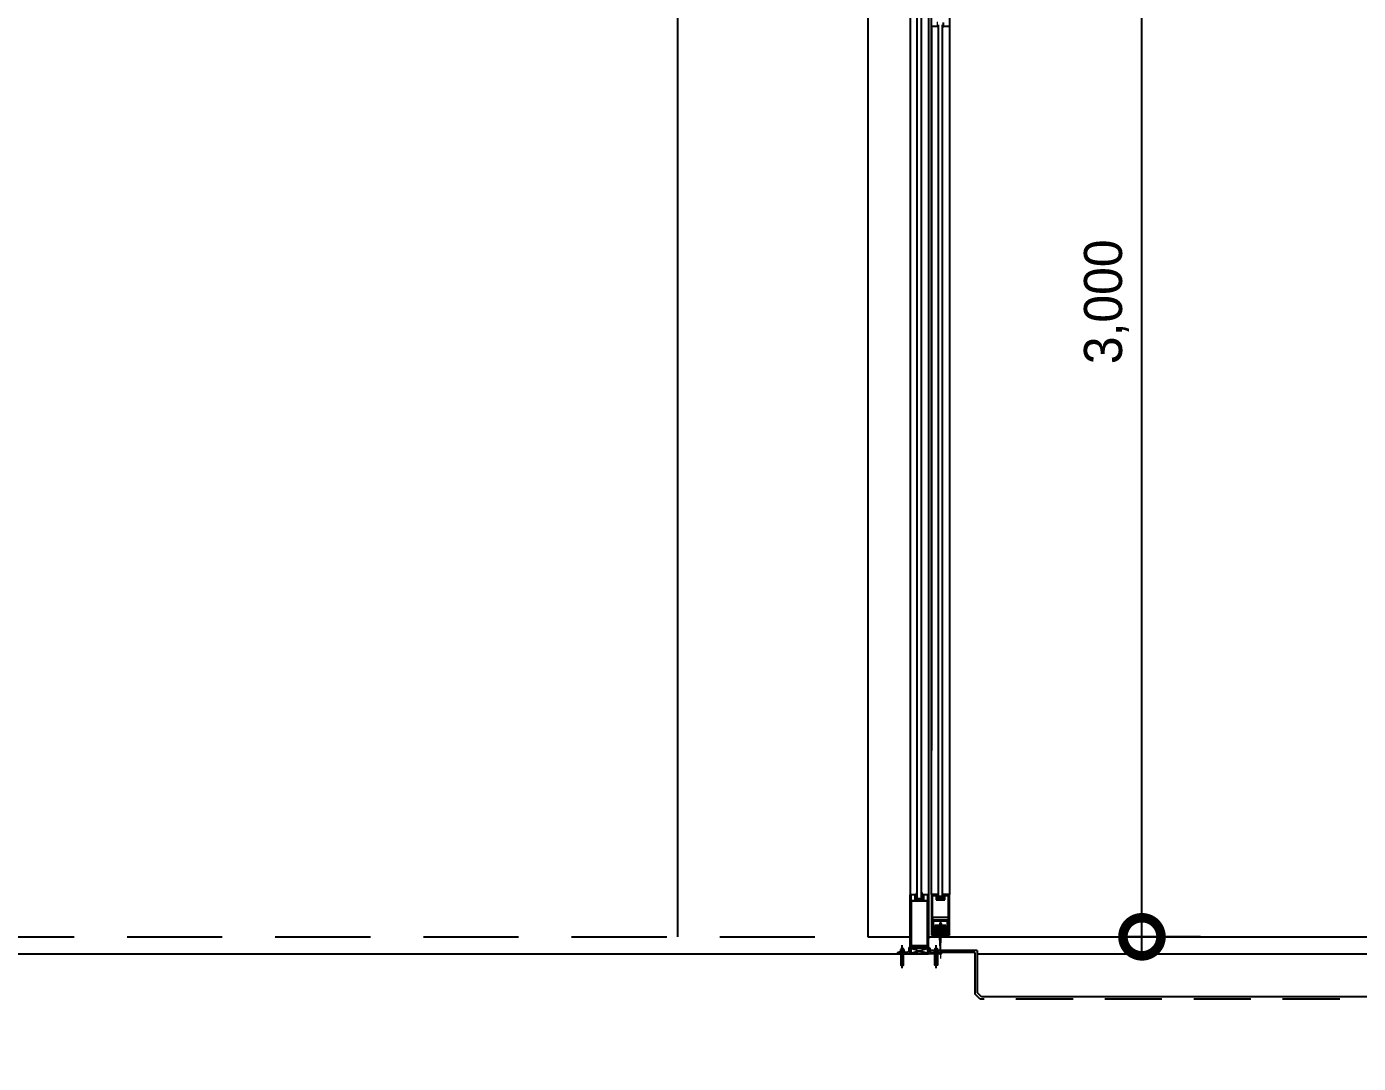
# Model space of a CAD drawing. Header units: millimetres. Extents: x 17311 to 801382, y -242618 to -104888.
# Drawn here: x 573523 to 576669, y -201778 to -199329 of the extents above; entities that cross this region are included whole.
import ezdxf

# ---------------------------------------------------------------- set-up
doc = ezdxf.new("R2010")
doc.units = ezdxf.units.MM
doc.header["$LTSCALE"] = 250
for name, pattern in [('ACAD_ISO02W100', [15, 12, -3]), ('CENTER2', [28.575, 19.05, -3.175, 3.175, -3.175]), ('CENTERLINE', [25.4, 19.05, -1.5875, 3.175, -1.5875]), ('GEN3', [6.25, 5, -1.25]), ('HID', [2.8, 1.8, -1]), ('HIDDEN', [9.525, 6.35, -3.175])]:
    doc.linetypes.add(name, pattern=pattern)
doc.layers.get('Defpoints').update_dxf_attribs({"color": 151})
for name, color, linetype in [('2', 2, 'Continuous'), ('4', 4, 'Continuous'), ('A-CON', 2, 'Continuous'), ('A-ELE-8', 8, 'Continuous'), ('A-FIN', 6, 'Continuous'), ('A-FIN-8', 8, 'Continuous'), ('A-WIN', 4, 'Continuous'), ('A-WP', 1, 'HID'), ('CEN1', 1, 'CENTER2'), ('centerline-Mittellinie', 4, 'CENTERLINE'), ('COL', 2, 'Continuous'), ('dimension-Bemassung', 5, 'Continuous'), ('HATCH', 5, 'Continuous'), ('hiddenline-hinterliegendelinie', 6, 'GEN3'), ('insert point -Einfügepunkt', 6, 'Continuous'), ('outline-Korperkante', 4, 'Continuous'), ('WIN-MARK', 3, 'Continuous'), ('인테리어', 7, 'HIDDEN'), ('지반', 254, 'Continuous')]:
    doc.layers.add(name, color=color, linetype=linetype)
for name, color, linetype, lineweight in [('CEN', 1, 'Continuous', 9), ('Layer4', 4, 'Continuous', 13), ('Layer7', 8, 'ACAD_ISO02W100', 5)]:
    doc.layers.add(name, color=color, linetype=linetype, lineweight=lineweight)
doc.layers.add('CK', color=221, linetype='Continuous', plot=False)
doc.styles.add('Gdim', font='')
doc.styles.get('Gdim').set_extended_font_data('Dotum')
doc.dimstyles.new('Gdim50', dxfattribs={"dimscale": 30, "dimtxt": 3, "dimasz": 6, "dimexe": 1.5, "dimexo": 2, "dimgap": 1, "dimtad": 1, "dimdec": 0, "dimzin": 0, "dimdsep": 46, "dimlunit": 6, "dimtxsty": 'Gdim', "dimblk": 'DOTSMALL', "dimcen": 1.5, "dimdle": 1.5, "dimclrd": 256, "dimclre": 256, "dimclrt": 256, "dimazin": 0, "dimtfac": 1, "dimtdec": 0, "dimtix": 1, "dimtmove": 2, "dimatfit": 3, "dimldrblk": 'DOTSMALL', "dimfxl": 1.5, "dimtolj": 1, "dimtzin": 0, "dimlwd": -1, "dimlwe": -1, "dimarcsym": 1})

# ---------------------------------------------------------------- blocks, each defined once
blk = doc.blocks.new('_DotSmall')
at = {"color": 0, "linetype": 'ByBlock', "const_width": 0.5}
blk.add_lwpolyline([(-0.0625, 0, 1), (0.0625, 0, 1)], format="xyb", close=True, dxfattribs=at)
blk = doc.blocks.new('*D67')
at = {"layer": 'CK', "transparency": 16777216}
for p, q in [((576158.2, -201524.5), (576158.2, -198434.5)), ((576296.5, -198479.5), (576113.2, -198479.5)), ((576296.5, -201479.5), (576113.2, -201479.5))]:
    blk.add_line(p, q, dxfattribs=at)
at = {"layer": 'Defpoints', "color": 0, "transparency": 16777216}
for p in [(576158.2, -198479.5), (576356.5, -198479.5), (576356.5, -201479.5)]:
    blk.add_point(p, dxfattribs=at)
at = {"layer": 'CK', "transparency": 16777216, "xscale": 180, "yscale": 180, "zscale": 180}
for p, rotation in [((576158.2, -198479.5), 90), ((576158.2, -201479.5), 270)]:
    blk.add_blockref('_DotSmall', p, dxfattribs=dict(at, rotation=rotation))
at = {"layer": 'CK', "transparency": 16777216, "insert": (576074.5, -199979.5), "char_height": 90, "attachment_point": 5, "rotation": 90, "style": 'Gdim'}
blk.add_mtext('\\A1;3,000', dxfattribs=at)
blk = doc.blocks.new('P')
at = {"layer": 'CEN'}
for p, q in [((17248.2, -1297.2), (17258.2, -1297.2)), ((17248.2, -1298.4), (17248.2, -1297.2)), ((17248.2, -1298.4), (17258.2, -1298.4)), ((17248.2, -1298.4), (17249.5, -1300.9)), ((17249.5, -1300.9), (17257, -1300.9)), ((17253.2, -1356.1), (17250.5, -1300.9)), ((17250.5, -1300.9), (17256, -1300.9)), ((17253.2, -1295.5), (17253.2, -1364.2)), ((17253.3, -1356.1), (17256, -1300.9)), ((17257, -1300.9), (17258.2, -1298.4)), ((17258.2, -1298.4), (17258.2, -1297.2))]:
    blk.add_line(p, q, dxfattribs=at)
for centre in [(17250.7, -1293.2), (17255.7, -1293.2)]:
    blk.add_arc(centre, 4.72, 238.0382, 301.9618, dxfattribs=at)
blk = doc.blocks.new('Lins_Senk_Schr_5.5x20_m_Spitz')
at = {"layer": 'centerline-Mittellinie', "color": 1}
blk.add_line((-22.1, 0), (4.6, 0), dxfattribs=at)
at = {"layer": 'hiddenline-hinterliegendelinie', "color": 1}
for p, q in [((-19.4, 0), (-14.4, 2.8)), ((-14.4, -2.8), (-19.4, 0)), ((-15.6, -2.1), (-15.6, 2.1)), ((-15.6, 2.1), (-2.4, 2.1)), ((-14.4, 2.8), (-2.4, 2.8)), ((-2.4, 2.8), (0, 5.1)), ((-2.4, -2.8), (-2.4, 2.8)), ((0.6, 5.1), (0, 5.1)), ((0, -5.1), (0, 5.1)), ((0.6, -5.1), (0.6, 5.1)), ((-15.6, -2.1), (-2.4, -2.1)), ((-14.4, -2.8), (-2.4, -2.8)), ((-2.4, -2.8), (0, -5.1)), ((0.6, -5.1), (0, -5.1))]:
    blk.add_line(p, q, dxfattribs=at)
for start, end in [(3.70075, 27.91634), (332.08366, 356.29925)]:
    blk.add_arc((-9.1, 0), 11, start, end, dxfattribs=at)
at = {"layer": 'insert point -Einfügepunkt', "color": 1}
for p in [(0, 0), (0.6, 0)]:
    blk.add_point(p, dxfattribs=at)
blk = doc.blocks.new('SPRING')
at = {"layer": '2', "color": 5}
for p, q in [((0.7, -1.5), (1.8, 6.2)), ((1.8, 6.2), (4.1, 6.2)), ((3, -1.8), (4.1, 6.2)), ((3, -1.8), (3.8, 1.6)), ((3.8, 1.6), (4.1, -4.4)), ((4.1, 6.2), (4.1, -4.4)), ((0.7, -1.5), (3, -1.8)), ((1.8, -12.2), (1.8, -1.6)), ((1.8, -1.6), (2.1, -7.6)), ((2.9, -4.2), (1.8, -12.2)), ((4.1, -12.2), (1.8, -12.2)), ((2.1, -7.6), (2.9, -4.2)), ((5.2, -4.5), (2.9, -4.2)), ((5.2, -4.5), (4.1, -12.2))]:
    blk.add_line(p, q, dxfattribs=at)
at = {"layer": 'CEN1', "color": 5}
blk.add_line((0.7, -3), (5.2, -3), dxfattribs=at)
blk = doc.blocks.new('SETACHR1')
at = {"layer": '2', "color": 5}
for p, q in [((10.5, 2), (-10.5, 2)), ((-10.5, 2), (-10.5, 0)), ((-10.5, 0), (10.5, 0)), ((0, 0), (-2, 2)), ((0, 2), (2, 0)), ((10.5, 0), (10.5, 2))]:
    blk.add_line(p, q, dxfattribs=at)
at = {"layer": '2', "color": 5, "linetype": 'Continuous'}
for p, q in [((-7.5, 13.3), (-9.1, 12.4)), ((-9.1, 12.4), (-9.1, 6.6)), ((-9.1, 6.6), (9.1, 6.6)), ((7.5, 13.3), (-7.5, 13.3)), ((-3.3, 20), (-5, 18.4)), ((-5, 18.4), (-5, 6.6)), ((5, 18.4), (-5, 18.4)), ((-5, 0), (-5, -51.6)), ((-4.6, 12.4), (-4.6, 6.6)), ((-3.3, 20), (-3.3, 6.6)), ((3.3, 20), (-3.3, 20)), ((-3.3, 0), (-3.3, -48.6)), ((3.3, 20), (3.3, 6.6)), ((5, 18.4), (3.3, 20)), ((3.3, 0), (3.3, -48.6)), ((4.6, 12.4), (4.6, 6.6)), ((5, 6.6), (5, 18.4)), ((5, -51.6), (5, 0)), ((9.1, 12.4), (7.5, 13.3)), ((9.1, 6.6), (9.1, 12.4)), ((5, -48.6), (-5, -48.6)), ((-3.3, -48.6), (-5, -51.5)), ((3.3, -63.3), (-3.3, -63.3)), ((3.3, -48.6), (5, -51.5))]:
    blk.add_line(p, q, dxfattribs=at)
for points in [[(-6.6, -8), (-6.6, -57.3), (6.6, -57.3), (6.6, -8)], [(-5, -51.6), (-6.6, -63.3), (6.6, -63.3), (5, -51.6)]]:
    blk.add_lwpolyline(points, close=True, dxfattribs=at)
for centre, radius, start, end in [((-7.4, 8.8), 4.55, 51.92091, 83.2955), ((0, 1.7), 11.6, 66.80081, 113.19919), ((7.4, 8.8), 4.55, 96.7045, 128.07909)]:
    blk.add_arc(centre, radius, start, end, dxfattribs=at)
at = {"layer": 'CEN1'}
blk.add_line((0, -77.3), (0, 33.4), dxfattribs=at)
at = {"layer": '4', "color": 5, "xscale": 1.04000000000002, "yscale": 1.04000000000002, "zscale": 1.04000000000002, "rotation": 270}
blk.add_blockref('SPRING', (3.1, 7.4), dxfattribs=at)
blk = doc.blocks.new('*U192')
at = {"color": 8}
blk.add_line((90.4, -187.3), (90.4, -1894.3), dxfattribs=at)
at = {"layer": 'A-WIN'}
for points in [[(12.1, -2371.3, 0.414214), (10, -2373.3), (10, -2374.3), (40.4, -2374.3), (40.4, -2359.4), (39.3, -2359.4, 0.414214), (37.3, -2361.4), (37.3, -2366.7, -0.412649), (32.8, -2371.3)], [(111.7, -2371.3, -0.414214), (113.7, -2373.3), (113.7, -2374.3), (83.4, -2374.3), (83.4, -2359.4), (84.4, -2359.4, -0.414214), (86.4, -2361.4), (86.4, -2366.7, 0.412649), (91, -2371.3)]]:
    blk.add_lwpolyline(points, format="xyb", close=True, dxfattribs=at)
at = {"layer": 'COL', "color": 4}
for p, q in [((90.4, -184.3), (90.4, -94.3)), ((133.4, -94.3), (133.4, -184.3)), ((104.4, -184.3), (90.4, -184.3)), ((119.4, -184.3), (119.4, -174.3)), ((133.4, -184.3), (119.4, -184.3)), ((40.4, -2339.3), (40.4, -2235.3)), ((41.4, -2234.3), (53.4, -2234.3)), ((52.2, -2235.5), (41.6, -2235.5)), ((41.6, -2235.5), (41.6, -2358.2)), ((52.2, -2249.3), (52.2, -2235.5)), ((71.6, -2249.3), (52.2, -2249.3)), ((53.4, -2234.3), (53.4, -2248.2)), ((70.4, -2248.2), (70.4, -2234.3)), ((70.4, -2234.3), (82.4, -2234.3)), ((82.2, -2235.5), (71.6, -2235.5)), ((71.6, -2235.5), (71.6, -2249.3)), ((82.2, -2339.3), (82.2, -2235.5)), ((83.4, -2235.3), (83.4, -2339.3)), ((104.4, -2234.3), (90.4, -2234.3)), ((90.4, -2234.3), (90.4, -2329.3)), ((91.6, -2328.1), (91.6, -2235.5)), ((91.6, -2235.5), (103.2, -2235.5)), ((103.2, -2235.5), (103.2, -2245.5)), ((103.2, -2245.5), (120.6, -2245.5)), ((104.4, -2244.3), (104.4, -2234.3)), ((119.4, -2244.3), (104.4, -2244.3)), ((133.4, -2234.3), (119.4, -2234.3)), ((119.4, -2234.3), (119.4, -2244.3)), ((120.6, -2245.5), (120.6, -2235.5)), ((120.6, -2235.5), (132.2, -2235.5)), ((132.2, -2328.1), (132.2, -2235.5)), ((133.4, -2329.3), (133.4, -2234.3)), ((101.9, -2308.8), (101.9, -2329.3)), ((103.4, -2310.3), (103.4, -2330.8)), ((120.4, -2310.3), (103.4, -2310.3)), ((120.4, -2310.3), (120.4, -2330.8)), ((121.9, -2308.8), (121.9, -2329.3)), ((90.4, -2329.3), (90.4, -2330.8)), ((90.4, -2329.3), (100.4, -2329.3)), ((90.4, -2330.8), (103.4, -2330.8)), ((100.4, -2328.1), (91.6, -2328.1)), ((100.4, -2328.1), (100.4, -2329.3)), ((100.4, -2329.3), (101.9, -2329.3)), ((120.4, -2330.8), (133.4, -2330.8)), ((123.4, -2329.3), (121.9, -2329.3)), ((123.4, -2328.1), (123.4, -2329.3)), ((132.2, -2328.1), (123.4, -2328.1)), ((133.4, -2329.3), (123.4, -2329.3)), ((133.4, -2329.3), (133.4, -2330.8))]:
    blk.add_line(p, q, dxfattribs=at)
blk.add_lwpolyline([(41.6, -2339.3), (41.6, -2358.2), (50.4, -2358.2), (50.4, -2359.4), (40.4, -2359.4), (40.4, -2339.3)], close=True, dxfattribs=at)
blk.add_lwpolyline([(82.2, -2339.3), (82.2, -2358.2), (73.4, -2358.2), (73.4, -2359.4), (83.4, -2359.4), (83.4, -2339.3)], dxfattribs=at)
for centre, start, end in [((41.4, -2235.3), 90, 180), ((82.4, -2235.3), 0, 90)]:
    blk.add_arc(centre, 1, start, end, dxfattribs=at)
at = {"layer": 'HATCH', "color": 8}
for p, q in [((82.2, -2249.3), (41.6, -2249.3)), ((81, -2250.5), (42.8, -2250.5)), ((42.8, -2250.5), (42.8, -2357.1)), ((81, -2357.1), (81, -2250.5)), ((104.4, -2239.3), (119.4, -2244.3)), ((119.4, -2239.3), (104.4, -2244.3)), ((40.4, -2359.4), (83.4, -2359.4)), ((81, -2357.1), (42.8, -2357.1)), ((81, -2358.2), (42.8, -2358.2)), ((46, -2355), (77.8, -2355)), ((46, -2355), (46, -2357)), ((46, -2357), (77.8, -2357)), ((77.8, -2355), (77.8, -2357)), ((41.9, -2372.8), (81.9, -2360.9)), ((41.9, -2360.9), (81.9, -2372.8))]:
    blk.add_line(p, q, dxfattribs=at)
at = {"layer": 'HATCH'}
blk.add_lwpolyline([(70.4, -2244.3), (53.4, -2244.3), (53.4, -2248.2), (70.4, -2248.2)], close=True, dxfattribs=at)
at = {"layer": 'HATCH', "color": 8}
for points in [[(104.4, -2244.3), (119.4, -2244.3), (119.4, -2239.3), (104.4, -2239.3)], [(41.9, -2372.8), (81.9, -2372.8), (81.9, -2360.9), (41.9, -2360.9)]]:
    blk.add_lwpolyline(points, close=True, dxfattribs=at)
for points in [[(130.6, -2288.4), (93.2, -2288.4)], [(93.2, -2294.4), (130.6, -2294.4)], [(48.4, -2359.4), (40.4, -2359.4), (40.4, -2374.3), (83.4, -2374.3), (83.4, -2374.3)]]:
    blk.add_lwpolyline(points, dxfattribs=at)
at = {"layer": 'HATCH'}
for centre, start, end in [((50.8, -2228.2), 280.2024, 346.7464), ((72.9, -2228.2), 193.2536, 259.7976)]:
    blk.add_arc(centre, 6.21, start, end, dxfattribs=at)
blk.add_ellipse((55.1, -2239.4), major_axis=(1.24, 1.24), ratio=1, start_param=5.497787, end_param=11.780972, dxfattribs=at)
at = {"layer": 'HATCH', "extrusion": (0, 0, -1)}
blk.add_ellipse((68.6, -2239.4), major_axis=(-1.24, 1.24), ratio=1, start_param=5.497787, end_param=11.780972, dxfattribs=at)
at = {"layer": 'Layer4', "color": 3}
blk.add_line((133.4, -184.3), (133.4, -94.3), dxfattribs=at)
at = {"layer": 'Layer4'}
for p, q in [((104.4, -173.1), (104.4, -184.3)), ((53.4, -2248.2), (70.4, -2248.2)), ((41.6, -2339.3), (40.4, -2339.3)), ((83.4, -2339.3), (82.2, -2339.3)), ((82.2, -2339.3), (83.4, -2339.3))]:
    blk.add_line(p, q, dxfattribs=at)
at = {"layer": 'Layer7', "ltscale": 3}
for centre, start, end in [((101.9, -188.6), 3.3165, 60.3847), ((121.8, -188.6), 119.6153, 176.6835), ((101.9, -2230), 299.6153, 356.6835), ((121.8, -2230), 183.3165, 240.3847)]:
    blk.add_arc(centre, 4.96, start, end, dxfattribs=at)
blk.add_ellipse((105.6, -2238.3), major_axis=(1.25, 0), ratio=0.612192, dxfattribs=at)
at = {"layer": 'Layer7', "ltscale": 3, "extrusion": (0, 0, -1)}
blk.add_ellipse((118.1, -2238.3), major_axis=(1.25, 0), ratio=0.612192, start_param=3.141593, end_param=9.424778, dxfattribs=at)
at = {"layer": 'outline-Korperkante', "color": 8}
for p, q in [((40.4, -134.3), (40.4, -2235.3)), ((56.9, -2243.3), (56.9, -134.3)), ((66.9, -2243.3), (66.9, -134.3)), ((83.4, -134.3), (83.4, -2235.3)), ((90.4, -1894.3), (90.4, -184.3)), ((106.9, -2238.3), (106.9, -180.3)), ((116.9, -2238.3), (116.9, -180.3)), ((133.4, -184.3), (133.4, -2234.3)), ((90.4, -2234.3), (90.4, -1894.3)), ((57.9, -2244.3), (56.9, -2243.3)), ((57.9, -2244.3), (65.9, -2244.3)), ((65.9, -2244.3), (66.9, -2243.3)), ((93.2, -2328.1), (93.2, -2237.1)), ((93.2, -2237.1), (101.6, -2237.1)), ((101.6, -2237.1), (101.6, -2247.1)), ((101.6, -2247.1), (122.2, -2247.1)), ((107.9, -2239.3), (106.9, -2238.3)), ((115.9, -2239.3), (107.9, -2239.3)), ((115.9, -2239.3), (116.9, -2238.3)), ((122.2, -2247.1), (122.2, -2237.1)), ((122.2, -2237.1), (130.6, -2237.1)), ((130.6, -2328.1), (130.6, -2237.1)), ((93.2, -2328.1), (93.2, -2294.4)), ((95.2, -2328.1), (95.2, -2296.4)), ((95.2, -2296.4), (128.6, -2296.4)), ((128.6, -2328.1), (128.6, -2296.4)), ((130.6, -2328.1), (130.6, -2294.4)), ((98.9, -2326.6), (95.2, -2326.6)), ((124.9, -2307.3), (98.9, -2307.3)), ((98.9, -2307.3), (98.9, -2326.6)), ((123.4, -2308.8), (100.4, -2308.8)), ((100.4, -2308.8), (100.4, -2328.1)), ((103.9, -2313.9), (103.9, -2334.3)), ((103.9, -2313.9), (119.9, -2313.9)), ((105.9, -2313.9), (105.9, -2318.8)), ((105.9, -2318.8), (108.3, -2323.6)), ((108.3, -2323.6), (108.3, -2334.3)), ((117.8, -2318.8), (115.4, -2323.6)), ((115.4, -2323.6), (115.4, -2334.3)), ((117.8, -2313.9), (117.8, -2318.8)), ((119.9, -2313.9), (119.9, -2334.3)), ((123.4, -2308.8), (123.4, -2328.1)), ((124.9, -2307.3), (124.9, -2326.6)), ((124.9, -2326.6), (128.6, -2326.6)), ((108.3, -2334.3), (103.9, -2334.3)), ((115.4, -2334.3), (119.9, -2334.3))]:
    blk.add_line(p, q, dxfattribs=at)
at = {"layer": 'WIN-MARK', "color": 8}
blk.add_line((93.2, -2288.4), (93.2, -2294.4), dxfattribs=at)
at = {"color": 6}
blk.add_blockref('P', (-17141.4, -1021), dxfattribs=at)
at = {"layer": 'A-WIN', "xscale": 0.4850096444809437, "yscale": 0.4850096444809437, "zscale": 0.4850096444809437}
blk.add_blockref('SETACHR1', (21.6, -2370.6), dxfattribs=at)
at = {"layer": 'A-WIN', "extrusion": (0, 0, -1), "xscale": 0.4850096444809437, "yscale": 0.4850096444809437, "zscale": -0.4850096444809437}
blk.add_blockref('SETACHR1', (-101.7, -2370.6), dxfattribs=at)
at = {"layer": 'dimension-Bemassung', "xscale": 0.5, "yscale": 0.5, "zscale": 0.5, "rotation": 270}
blk.add_blockref('Lins_Senk_Schr_5.5x20_m_Spitz', (111.9, -2310.3), dxfattribs=at)
blk = doc.blocks.new('방풍문')
at = {"layer": 'A-ELE-8'}
for p, q in [((575060.7, -297685.7), (575060.7, -301285.7)), ((575510.7, -298285.7), (575510.7, -301285.7))]:
    blk.add_line(p, q, dxfattribs=at)
at = {"layer": 'A-CON'}
blk.add_blockref('*U192', (575570.3, -298951.4, 0), dxfattribs=at)

msp = doc.modelspace()

# ---------------------------------------------------------------- hatches: boundary and pattern name
at = {"layer": '지반'}
h = msp.add_hatch(dxfattribs=at)
h.set_pattern_fill('EARTH', color=251, scale=70, angle=45)
edge = h.paths.add_edge_path()
edge.add_line((440367.6, -213174), (591132.2, -213174))
edge.add_line((591132.2, -213174), (591132.2, -201579.5))
edge.add_line((591132.2, -201579.5), (583110.7, -201579.5))
edge.add_line((583110.7, -201579.5), (581310.7, -201479.5))
edge.add_line((581310.7, -201479.5), (579318.7, -201479.5))
edge.add_line((579318.7, -201479.5), (579318.7, -201611.3))
edge.add_line((579318.7, -201611.3), (579328.9, -201621.5))
edge.add_line((579328.9, -201621.5), (580810.7, -201621.5))
edge.add_line((580810.7, -201621.5), (580810.7, -201929.5))
edge.add_line((580810.7, -201929.5), (580910.7, -201929.5))
edge.add_line((580910.7, -201929.5), (580910.7, -201989.5))
edge.add_line((580910.7, -201989.5), (579630.7, -201989.5))
edge.add_line((579630.7, -201989.5), (579630.7, -202599.5))
edge.add_line((579630.7, -202599.5), (579730.7, -202599.5))
edge.add_line((579730.7, -202599.5), (579730.7, -202659.5))
edge.add_line((579730.7, -202659.5), (578790.7, -202659.5))
edge.add_line((578790.7, -202659.5), (578790.7, -202599.5))
edge.add_line((578790.7, -202599.5), (578890.7, -202599.5))
edge.add_line((578890.7, -202599.5), (578890.7, -202049.5))
edge.add_line((578890.7, -202049.5), (575080.7, -202049.5))
edge.add_line((575080.7, -202049.5), (575080.7, -202599.5))
edge.add_line((575080.7, -202599.5), (575180.7, -202599.5))
edge.add_line((575180.7, -202599.5), (575180.7, -202659.5))
edge.add_line((575180.7, -202659.5), (574240.7, -202659.5))
edge.add_line((574240.7, -202659.5), (574240.7, -202599.5))
edge.add_line((574240.7, -202599.5), (574340.7, -202599.5))
edge.add_line((574340.7, -202599.5), (574340.7, -202059.5))
edge.add_line((574340.7, -202059.5), (569310.7, -202059.5))
edge.add_line((569310.7, -202059.5), (569310.7, -202329.5))
edge.add_line((569310.7, -202329.5), (569410.7, -202329.5))
edge.add_line((569410.7, -202329.5), (569410.7, -202389.5))
edge.add_line((569410.7, -202389.5), (567710.7, -202389.5))
edge.add_line((567710.7, -202389.5), (567710.7, -202329.5))
edge.add_line((567710.7, -202329.5), (567810.7, -202329.5))
edge.add_line((567810.7, -202329.5), (567810.7, -201989.5))
edge.add_line((567810.7, -201989.5), (553110.7, -201989.5))
edge.add_line((553110.7, -201989.5), (553110.7, -202629.5))
edge.add_line((553110.7, -202629.5), (553710.7, -202629.5))
edge.add_line((553710.7, -202629.5), (553710.7, -203329.5))
edge.add_line((553710.7, -203329.5), (553810.7, -203329.5))
edge.add_line((553810.7, -203329.5), (553810.7, -203389.5))
edge.add_line((553810.7, -203389.5), (550410.7, -203389.5))
edge.add_line((550410.7, -203389.5), (550410.7, -204129.5))
edge.add_line((550410.7, -204129.5), (550510.7, -204129.5))
edge.add_line((550510.7, -204129.5), (550510.7, -204189.5))
edge.add_line((550510.7, -204189.5), (547310.7, -204189.5))
edge.add_line((547310.7, -204189.5), (547310.7, -204129.5))
edge.add_line((547310.7, -204129.5), (547410.7, -204129.5))
edge.add_line((547410.7, -204129.5), (547410.7, -203389.5))
edge.add_line((547410.7, -203389.5), (539610.7, -203389.5))
edge.add_line((539610.7, -203389.5), (539610.7, -204129.5))
edge.add_line((539610.7, -204129.5), (539710.7, -204129.5))
edge.add_line((539710.7, -204129.5), (539710.7, -204189.5))
edge.add_line((539710.7, -204189.5), (536510.7, -204189.5))
edge.add_line((536510.7, -204189.5), (536510.7, -204129.5))
edge.add_line((536510.7, -204129.5), (536610.7, -204129.5))
edge.add_line((536610.7, -204129.5), (536610.7, -203389.5))
edge.add_line((536610.7, -203389.5), (528810.7, -203389.5))
edge.add_line((528810.7, -203389.5), (528810.7, -204129.5))
edge.add_line((528810.7, -204129.5), (528910.7, -204129.5))
edge.add_line((528910.7, -204129.5), (528910.7, -204189.5))
edge.add_line((528910.7, -204189.5), (525710.7, -204189.5))
edge.add_line((525710.7, -204189.5), (525710.7, -204129.5))
edge.add_line((525710.7, -204129.5), (525810.7, -204129.5))
edge.add_line((525810.7, -204129.5), (525810.7, -203389.5))
edge.add_line((525810.7, -203389.5), (518010.7, -203389.5))
edge.add_line((518010.7, -203389.5), (518010.7, -204129.5))
edge.add_line((518010.7, -204129.5), (518110.7, -204129.5))
edge.add_line((518110.7, -204129.5), (518110.7, -204189.5))
edge.add_line((518110.7, -204189.5), (514910.7, -204189.5))
edge.add_line((514910.7, -204189.5), (514910.7, -204129.5))
edge.add_line((514910.7, -204129.5), (515010.7, -204129.5))
edge.add_line((515010.7, -204129.5), (515010.7, -203389.5))
edge.add_line((515010.7, -203389.5), (512110.7, -203389.5))
edge.add_line((512110.7, -203389.5), (512110.7, -203329.5))
edge.add_line((512110.7, -203329.5), (512210.7, -203329.5))
edge.add_line((512210.7, -203329.5), (512210.7, -202629.5))
edge.add_line((512210.7, -202629.5), (512810.7, -202629.5))
edge.add_line((512810.7, -202629.5), (512810.7, -201989.5))
edge.add_line((512810.7, -201989.5), (508110.7, -201989.5))
edge.add_line((508110.7, -201989.5), (508110.7, -202429.5))
edge.add_line((508110.7, -202429.5), (508710.7, -202429.5))
edge.add_line((508710.7, -202429.5), (508710.7, -203129.5))
edge.add_line((508710.7, -203129.5), (508810.7, -203129.5))
edge.add_line((508810.7, -203129.5), (508810.7, -203189.5))
edge.add_line((508810.7, -203189.5), (506460.7, -203189.5))
edge.add_line((506460.7, -203189.5), (506460.7, -203429.5))
edge.add_line((506460.7, -203429.5), (506560.7, -203429.5))
edge.add_line((506560.7, -203429.5), (506560.7, -203489.5))
edge.add_line((506560.7, -203489.5), (504860.7, -203489.5))
edge.add_line((504860.7, -203489.5), (504860.7, -203429.5))
edge.add_line((504860.7, -203429.5), (504960.7, -203429.5))
edge.add_line((504960.7, -203429.5), (504960.7, -203259.5))
edge.add_line((504960.7, -203259.5), (497090.7, -203259.5))
edge.add_line((497090.7, -203259.5), (496790.7, -203559.5))
edge.add_line((496790.7, -203559.5), (494990.7, -203559.5))
edge.add_line((494990.7, -203559.5), (494990.7, -203499.5))
edge.add_line((494990.7, -203499.5), (495090.7, -203499.5))
edge.add_line((495090.7, -203499.5), (495090.7, -202666.5))
edge.add_line((495090.7, -202666.5), (494560.7, -202666.5))
edge.add_line((494560.7, -202666.5), (494560.7, -202616.5))
edge.add_line((494560.7, -202616.5), (494610.7, -202616.5))
edge.add_line((494610.7, -202616.5), (494610.7, -202279.5))
edge.add_arc((488210.7, -406133.4), 203954.3, 88.201788, 91.798212)
edge.add_line((481810.7, -202279.5), (481810.7, -201879.5))
edge.add_line((481810.7, -201879.5), (440367.6, -201879.5))
edge.add_line((440367.6, -201879.5), (440367.6, -213174))

# ---------------------------------------------------------------- linework, layer by layer
at = {"layer": 'A-FIN', "linetype": 'Continuous', "ltscale": 0.5}
msp.add_line((575653.7, -201479.5), (579310.7, -201479.5), dxfattribs=at)
at = {"layer": 'A-FIN-8'}
for p, q in [((566060.7, -201519.5), (575610.7, -201519.5, 0)), ((575610.7, -201519.5, 0), (575610.7, -201511.5, 0)), ((575768.7, -201511.5, 0), (575656.8, -201511.5, 0)), ((575768.7, -201511.5, 0), (575768.7, -201611.3, 0)), ((575768.7, -201519.5, 0), (579152.7, -201519.5, 0)), ((575778.9, -201621.5, 0), (575768.7, -201611.3, 0)), ((579142.4, -201621.5, 0), (575778.9, -201621.5, 0))]:
    msp.add_line(p, q, dxfattribs=at)
at = {"layer": 'A-WP', "ltscale": 0.3}
for p, q in [((575763.7, -201516.5, 0), (575682.4, -201516.5, 0)), ((575763.7, -201516.5, 0), (575763.7, -201614.3, 0)), ((575775.8, -201626.5, 0), (575763.7, -201614.3, 0)), ((579145.5, -201626.5, 0), (575775.8, -201626.5, 0))]:
    msp.add_line(p, q, dxfattribs=at)
at = {"layer": '인테리어', "linetype": 'HID', "ltscale": 0.5}
msp.add_line((566060.7, -201479.5), (575610.7, -201479.5), dxfattribs=at)

# ---------------------------------------------------------------- block references
at = {"layer": 'A-FIN'}
msp.add_blockref('방풍문', (0, 99806.2), dxfattribs=at)

# ---------------------------------------------------------------- dimensions: what is measured, and where the dimension line sits
at = {"layer": 'CK'}
dim = msp.add_linear_dim(base=(576158.2, -198479.5), p1=(576356.5, -201479.5), p2=(576356.5, -198479.5), angle=90, dimstyle='Gdim50', dxfattribs=at)
dim.commit()
dim.dimension.update_dxf_attribs({"geometry": '*D67', "text_midpoint": (576074.5, -199979.5)})

doc.saveas('drawing.dxf')
